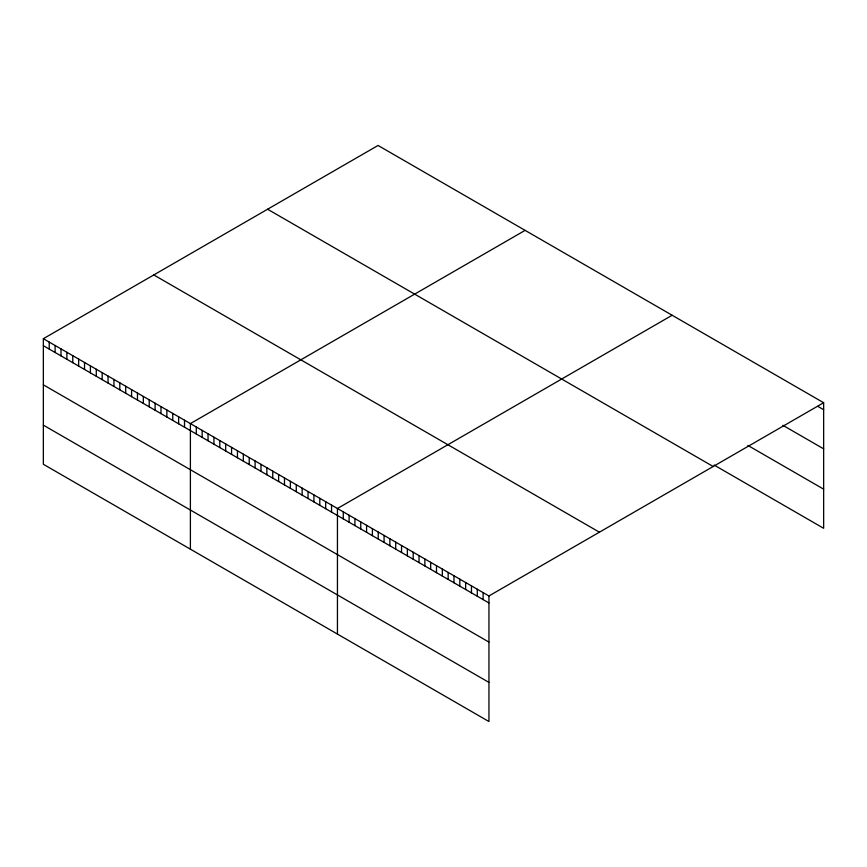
<?xml version="1.0" encoding="UTF-8"?>
<svg xmlns="http://www.w3.org/2000/svg" width="867" height="867" viewBox="0 0 867 867"><rect width="100%" height="100%" fill="white"/><g stroke="black" fill="none" stroke-linecap="round" stroke-linejoin="round"><path stroke-width="1.3" d="M43.35 338.704L488.945 595.965L488.945 721.539L43.35 464.278L43.35 338.704L378.055 145.461L823.65 402.722L823.65 528.296L714.105 465.048M525.099 230.362L190.393 423.595L190.393 549.169M672.153 315.252L337.447 508.495L337.447 634.07M488.945 595.965L823.65 402.722M817.819 406.352L823.65 409.712M782.858 425.296L823.65 448.846M747.896 445.432L823.65 489.161M267.6 209.229L713.194 466.5M153.806 274.937L599.4 532.197M43.35 345.695L488.945 602.955M43.35 384.829L488.945 642.089M43.35 425.144L488.945 682.405M483.114 592.605L483.114 599.585M477.294 589.235L477.294 596.225M471.464 585.875L471.464 592.865M465.633 582.505L465.633 589.495M459.813 579.145L459.813 586.135M453.983 575.786L453.983 582.765M448.152 572.415L448.152 579.405M442.333 569.055L442.333 576.046M436.502 565.685L436.502 572.675M430.671 562.325L430.671 569.316M424.852 558.955L424.852 565.945M419.021 555.595L419.021 562.585M413.191 552.236L413.191 559.215M407.371 548.865L407.371 555.855M401.54 545.506L401.54 552.496M395.71 542.135L395.71 549.125M389.89 538.775L389.89 545.766M384.059 535.405L384.059 542.395M378.229 532.045L378.229 539.036M372.409 528.686L372.409 535.665M366.578 525.315L366.578 532.305M360.748 521.956L360.748 528.946M354.928 518.585L354.928 525.575M349.098 515.226L349.098 522.216M343.267 511.855L343.267 518.845M331.562 505.103L331.562 512.094M325.678 501.7L325.678 508.691M319.793 498.308L319.793 505.298M313.919 494.916L313.919 501.906M308.034 491.513L308.034 498.503M302.149 488.121L302.149 495.111M296.276 484.729L296.276 491.708M290.391 481.326L290.391 488.316M284.506 477.934L284.506 484.924M278.621 474.542L278.621 481.521M272.747 471.139L272.747 478.129M266.863 467.747L266.863 474.737M260.978 464.354L260.978 471.334M255.093 460.951L255.093 467.942M249.219 457.559L249.219 464.549M243.334 454.167L243.334 461.146M237.45 450.764L237.45 457.754M231.565 447.372L231.565 454.362M225.691 443.98L225.691 450.959M219.806 440.577L219.806 447.567M213.921 437.185L213.921 444.175M208.047 433.793L208.047 440.772M202.163 430.39L202.163 437.38M196.278 426.998L196.278 433.988M184.519 420.202L184.519 427.193M178.635 416.81L178.635 423.8M172.75 413.407L172.75 420.397M166.865 410.015L166.865 417.005M160.991 406.623L160.991 413.613M155.106 403.22L155.106 410.21M149.222 399.828L149.222 406.818M143.337 396.436L143.337 403.426M137.463 393.033L137.463 400.023M131.578 389.641L131.578 396.631M125.693 386.248L125.693 393.239M119.819 382.846L119.819 389.836M113.935 379.453L113.935 386.444M108.05 376.061L108.05 383.041M102.165 372.658L102.165 379.648M96.291 369.266L96.291 376.256M90.406 365.874L90.406 372.853M84.522 362.471L84.522 369.461M78.637 359.079L78.637 366.069M72.763 355.687L72.763 362.666M66.878 352.284L66.878 359.274M60.993 348.892L60.993 355.882M55.109 345.5L55.109 352.479M49.235 342.097L49.235 349.087"/></g></svg>
